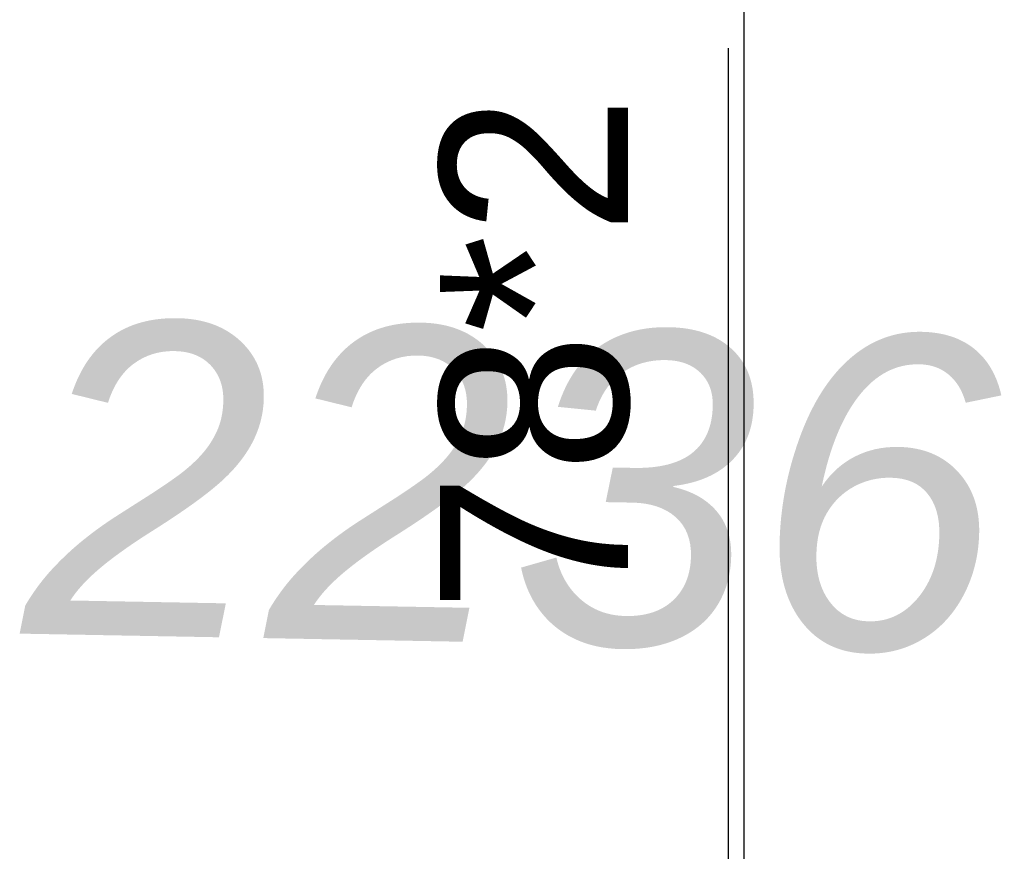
# Model space of a CAD drawing. Header units: metres. Extents: x -208 to 1512, y -277 to 123.
# Drawn here: x 825.615 to 827.18, y 0.254 to 1.58 of the extents above; entities that cross this region are included whole.
import ezdxf

# ---------------------------------------------------------------- set-up
doc = ezdxf.new("R2010")
doc.units = ezdxf.units.M
doc.header["$MEASUREMENT"] = 0
doc.layers.add('325 Dachfenster', color=7, linetype='Continuous')
doc.layers.add('730_DKM_Punkte', color=7, linetype='Continuous')
doc.styles.add('ERSTELLTER_STIL_1', font='arial.ttf')
doc.styles.add('ERSTELLTER_STIL_4', font='')
doc.styles.get('ERSTELLTER_STIL_4').set_extended_font_data('Eurostile')

# ---------------------------------------------------------------- blocks, each defined once
blk = doc.blocks.new('DF Marker 27[1463]_5', base_point=(826.7691, -0.0587))
at = {"layer": '325 Dachfenster', "color": 7, "linetype": 'Continuous', "lineweight": 13}
blk.add_line((826.7691, 3.6975), (826.7691, -1.9503), dxfattribs=at)
at = {"layer": '325 Dachfenster', "color": 7, "lineweight": 13, "insert": (826.6722, 0.634), "char_height": 0.3, "attachment_point": 7, "rotation": 90, "style": 'ERSTELLTER_STIL_4'}
blk.add_mtext('\\A1;{\\pql;\\pt0;\\fEurostile|b0|i0|c0|p0;\\W1.000000;78*2\\fEurostile|b0|i0|c0|p0;\\W1.000000;\\A1{\\H.66x;\\S^  ;}\\fEurostile|b0|i0|c0|p0;\\W1.000000; x 98\\fEurostile|b0|i0|c0|p0;\\W1.000000;\\A1{\\H.66x;\\S^  ;}}', dxfattribs=at)
blk = doc.blocks.new('VELUX SlopeRoofBundle[28]_5', base_point=(825.2573, 0))
at = {"layer": '325 Dachfenster', "linetype": 'Continuous', "lineweight": 0}
blk.add_line((826.7691, 3.6975), (826.7691, -1.9503), dxfattribs=at)
at = {"layer": '325 Dachfenster', "color": 7, "lineweight": 13}
blk.add_blockref('DF Marker 27[1463]_5', (826.7691, -0.0587), dxfattribs=at)
at = {"layer": '325 Dachfenster', "linetype": 'Continuous', "lineweight": 0, "insert": (826.6722, 0.634), "char_height": 0.3, "attachment_point": 7, "rotation": 90, "style": 'ERSTELLTER_STIL_4'}
blk.add_mtext('\\A1;{\\pql;\\pt0;\\fEurostile|b0|i0|c0|p0;\\C7;\\W1.000000;78*2\\fEurostile|b0|i0|c0|p0;\\W1.000000;\\A1{\\H.66x;\\S^  ;}\\fEurostile|b0|i0|c0|p0;\\W1.000000; x 98\\fEurostile|b0|i0|c0|p0;\\W1.000000;\\A1{\\H.66x;\\S^  ;}}', dxfattribs=at)
blk = doc.blocks.new('Dachfläche_53_5', base_point=(828.0641, -0.1561))
at = {"layer": '325 Dachfenster', "linetype": 'Continuous', "lineweight": 0}
blk.add_blockref('VELUX SlopeRoofBundle[28]_5', (825.2573, 0), dxfattribs=at)
blk = doc.blocks.new('DF Marker 27[1470]_5', base_point=(826.7441, -2.2218))
at = {"layer": '325 Dachfenster', "color": 7, "linetype": 'Continuous', "lineweight": 13}
blk.add_line((826.7441, 1.5344), (826.7441, -4.1134), dxfattribs=at)
blk = doc.blocks.new('VELUX SlopeRoofBundle[42]_5', base_point=(825.2573, 0))
at = {"layer": '325 Dachfenster', "linetype": 'Continuous', "lineweight": 0}
blk.add_line((826.7441, 1.5344), (826.7441, -4.1134), dxfattribs=at)
at = {"layer": '325 Dachfenster', "color": 7, "lineweight": 13}
blk.add_blockref('DF Marker 27[1470]_5', (826.7441, -2.2218), dxfattribs=at)
blk = doc.blocks.new('Dachfläche_73_5', base_point=(828.0741, -2.1993))
at = {"layer": '325 Dachfenster', "linetype": 'Continuous', "lineweight": 0}
blk.add_blockref('VELUX SlopeRoofBundle[42]_5', (825.2573, 0), dxfattribs=at)

msp = doc.modelspace()

# ---------------------------------------------------------------- texts
at = {"layer": '730_DKM_Punkte', "color": 8, "linetype": 'Continuous', "lineweight": 13, "insert": (825.6187, 0.5937), "char_height": 0.5, "attachment_point": 7, "rotation": 358.95, "style": 'ERSTELLTER_STIL_1'}
msp.add_mtext('\\A1;{\\pql;\\fArial|b0|i1|c0|p0;\\W1.000000;2236}', dxfattribs=at)

# ---------------------------------------------------------------- next in the draw order: block references
at = {"layer": '325 Dachfenster', "color": 7, "linetype": 'Continuous', "lineweight": 13, "true_color": 0xf4f4f4}
msp.add_blockref('Dachfläche_53_5', (828.0641, -0.1561), dxfattribs=at)

# ---------------------------------------------------------------- next in the draw order: block references
msp.add_blockref('Dachfläche_73_5', (828.0741, -2.1993), dxfattribs=at)

doc.saveas('drawing.dxf')
